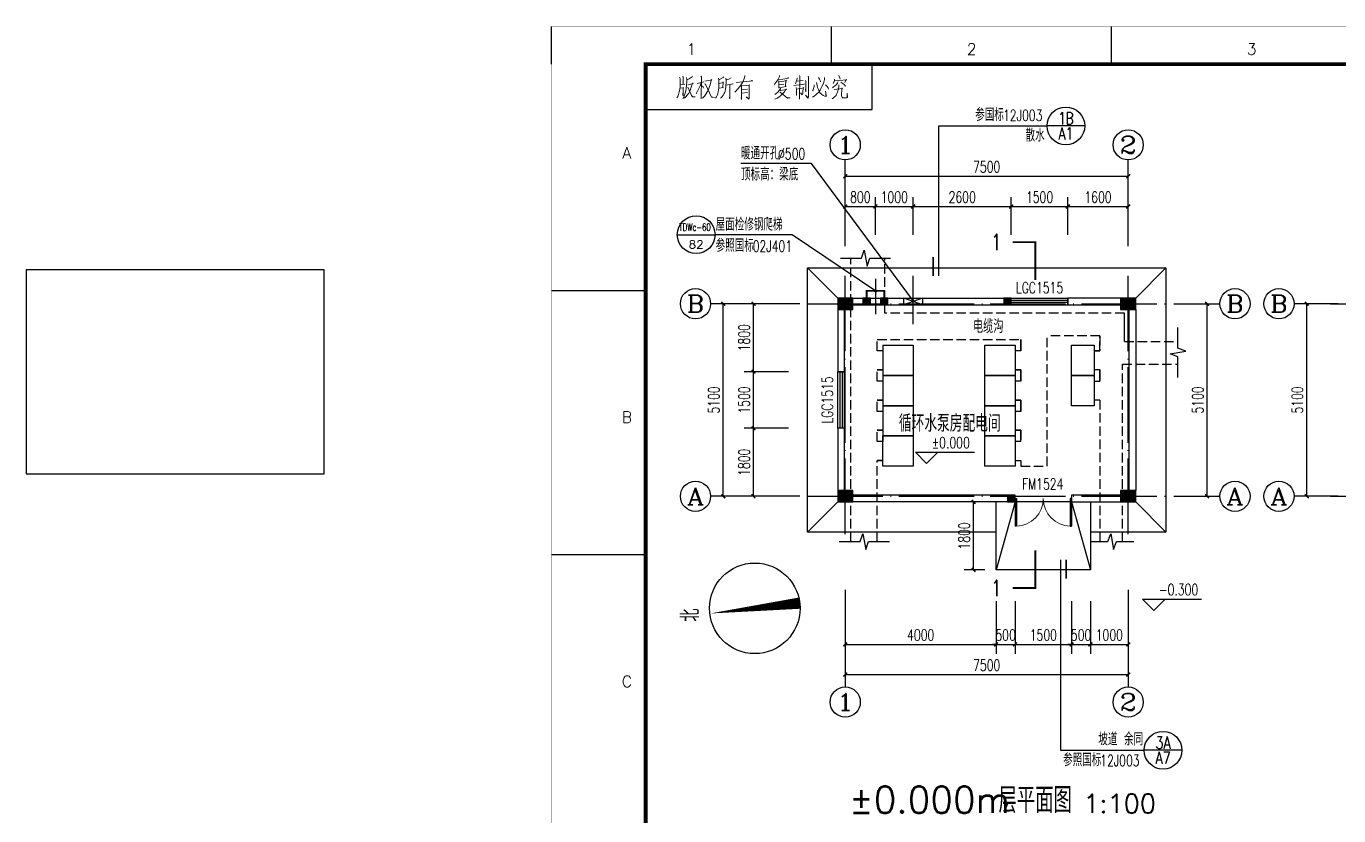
# Model space of a CAD drawing. Header units: millimetres. Extents: x 272502 to 382320, y 153465 to 264763.
# Drawn here: x 272502 to 307291, y 174582 to 195495 of the extents above; entities that cross this region are included whole.
import ezdxf
from ezdxf.enums import TextEntityAlignment as Align

# ---------------------------------------------------------------- set-up
doc = ezdxf.new("R2010")
doc.units = ezdxf.units.MM
doc.header["$LTSCALE"] = 1000
for name, pattern in [('CENTER', [2, 1.25, -0.25, 0.25, -0.25]), ('DASH', [0.35, 0.25, -0.1]), ('DOTE', [2.42, 2, -0.2, 0.02, -0.2])]:
    doc.linetypes.add(name, pattern=pattern)
for name, color, linetype in [('ACS_PFG_FL', 2, 'Continuous'), ('AXIS', 3, 'Continuous'), ('AXIS_TEXT', 7, 'Continuous'), ('COLUMN', 255, 'Continuous'), ('DIM_ELEV', 3, 'Continuous'), ('DIM_IDEN', 3, 'Continuous'), ('DIM_LEAD', 3, 'Continuous'), ('DIM_SYMB', 3, 'Continuous'), ('DOTE', 1, 'CENTER'), ('PUB_DIM', 3, 'Continuous'), ('PUB_HATCH', 8, 'Continuous'), ('PUB_TEXT', 7, 'Continuous'), ('WALL', 141, 'Continuous'), ('WINDOW', 2, 'Continuous'), ('WINDOW_TEXT', 7, 'Continuous'), ('电气-电缆沟', 6, 'Continuous')]:
    doc.layers.add(name, color=color, linetype=linetype)
doc.styles.add('_TCH_AXIS', font='COMPLEX', dxfattribs={"bigfont": 'GBCBIG'})
doc.styles.add('_TCH_DIM', font='SIMPLEX', dxfattribs={"bigfont": 'GBCBIG'})
doc.styles.add('_TCH_DIM_T3', font='SIMPLEX', dxfattribs={"width": 0.705882, "bigfont": 'GBCBIG'})
doc.styles.add('_TCH_LABEL', font='COMPLEX', dxfattribs={"bigfont": 'GBCBIG'})
doc.styles.add('_TCH_WINDOW', font='SIMPLEX', dxfattribs={"height": 3.5, "bigfont": 'GBCBIG'})
doc.styles.add('DXT', font='geditxt.shx', dxfattribs={"width": 0.7, "bigfont": 'dxt.shx'})
doc.styles.add('HZ', font='geditxt.shx', dxfattribs={"width": 0.75, "bigfont": 'hzfs_1.shx'})
doc.styles.get("Standard").update_dxf_attribs({"font": 'txt', "bigfont": 'gbcbig.shx'})
doc.dimstyles.new('_TCH_ARCH&&100', dxfattribs={"dimtxt": 297.5, "dimasz": 100, "dimexe": 250, "dimexo": 300, "dimgap": 100, "dimtad": 1, "dimdec": 0, "dimzin": 0, "dimdsep": 46, "dimtxsty": '_TCH_DIM_T3', "dimblk": 'ARCHTICK', "dimcen": 0.09, "dimclrt": 7, "dimazin": 2, "dimtfac": 1, "dimtdec": 0, "dimtix": 1, "dimtmove": 2, "dimatfit": 3, "dimfxl": 0, "dimtolj": 1, "dimtzin": 0, "dimarcsym": 0})

# ---------------------------------------------------------------- blocks, each defined once
blk = doc.blocks.new('GEDI_WK_A2')
at = {"color": 3}
for p, q in [((0, 410), (0, 420)), ((74.25, 410), (74.25, 420)), ((148.5, 410), (148.5, 420)), ((85, 398), (85, 410)), ((25, 398), (85, 398)), ((25, 350), (0, 350)), ((25, 280), (0, 280))]:
    blk.add_line(p, q, dxfattribs=at)
for points, const_width in [([(0, 0), (594, 0), (594, 420), (0, 420)], 0.1), ([(25, 10), (584, 10), (584, 410), (25, 410)], 1)]:
    blk.add_lwpolyline(points, close=True, dxfattribs=dict(at, const_width=const_width))
for s, p in [('1', (37.12, 414)), ('2', (111.38, 414)), ('3', (185.62, 414))]:
    blk.add_text(s, height=3, dxfattribs=at).set_placement(p, align=Align.MIDDLE)
for s, p in [('A', (20, 385)), ('B', (20, 315)), ('C', (20, 245))]:
    blk.add_text(s, height=3, dxfattribs=at).set_placement(p, align=Align.CENTER)
blk = doc.blocks.new('GEDI_Copyright_2012')
at = {"color": 7, "lineweight": 0}
for points in [[(8.99, -3.43), (9.11, -3.83), (9.11, -5.03), (9.11, -5.93), (9.03, -6.73), (8.9, -7.33), (8.73, -8.03), (8.48, -8.53), (8.22, -8.93)], [(9.88, -3.13), (9.96, -3.43), (9.96, -5.33)], [(12.43, -3.23), (12.34, -3.38), (11.53, -3.88), (10.98, -4.13)], [(14.64, -3.13), (14.81, -3.38), (14.76, -3.33), (14.72, -9.13), (14.68, -8.72), (14.72, -8.13)], [(20.67, -3.38), (20.5, -3.48), (19.35, -4.13), (19.27, -3.73), (19.4, -4.13), (19.4, -5.43), (19.35, -6.23), (19.31, -6.78), (19.22, -7.33), (19.1, -7.83), (18.93, -8.33), (18.72, -8.68), (18.54, -8.98)], [(26.28, -2.98), (26.28, -3.23), (26.02, -4.08), (25.76, -4.68), (25.51, -5.08), (25.04, -5.83), (24.36, -6.63), (23.9, -7.13), (23.6, -7.38)], [(35.45, -3.03), (35.49, -3.23), (34.98, -4.18), (34.52, -4.83), (34.26, -5.23), (34.05, -5.53)], [(40.8, -3.03), (40.84, -3.28), (40.8, -9.23), (40.72, -8.88), (40.8, -8.53)], [(43.1, -3.13), (43.18, -3.43), (43.14, -8.23), (43.14, -8.53), (43.1, -8.78), (43.05, -8.88), (42.97, -8.98), (42.37, -8.23), (43.05, -8.88)], [(47.43, -3.48), (47.39, -4.03), (47.17, -4.73), (47, -5.28), (46.71, -5.88), (46.45, -6.48), (46.2, -6.88), (45.86, -7.38), (45.47, -7.78), (45.09, -8.13), (44.67, -8.48), (44.24, -8.72)], [(51.21, -3.03), (51.47, -3.58), (51.55, -3.93)], [(9.11, -6.38), (10.01, -6.28), (9.92, -6.13), (9.92, -8.38), (9.88, -8.08), (9.88, -7.68)], [(9.16, -5.48), (10.39, -5.28)], [(10.81, -3.53), (10.9, -4.03), (10.9, -4.68), (10.81, -5.53), (10.73, -6.33), (10.6, -7.03), (10.47, -7.68), (10.3, -8.23), (10.09, -8.72), (9.84, -9.08)], [(11.2, -5.43), (12.56, -5.08), (12.47, -4.93), (12.26, -5.58), (12, -6.38), (11.75, -6.98), (11.45, -7.63), (11.03, -8.23), (10.6, -8.68), (10.26, -9.03)], [(11.15, -6.08), (12.34, -8.63), (13.15, -8.68), (12.38, -8.58), (12.17, -8.28)], [(14.72, -4.88), (14.42, -5.73), (14.08, -6.43), (13.74, -7.13), (13.45, -7.63), (13.36, -7.78)], [(13.62, -5.08), (15.4, -4.68)], [(14.72, -5.63), (15.27, -6.03), (15.4, -6.33)], [(15.7, -4.48), (17.52, -4.18), (17.44, -4.03), (17.27, -4.68), (17.1, -5.43), (16.93, -5.93), (16.76, -6.43), (16.55, -6.93), (16.21, -7.48), (15.91, -7.98), (15.61, -8.43), (15.32, -8.72), (15.02, -8.98)], [(15.61, -5.23), (15.87, -5.28), (17.44, -8.72), (18.2, -8.83), (17.44, -8.63), (17.14, -8.08)], [(19.48, -6.38), (19.56, -6.33), (20.54, -6.18), (20.41, -6.23), (20.54, -4.68), (20.63, -4.88), (19.44, -5.13)], [(22.67, -3.58), (21.99, -3.98), (21.35, -4.13), (21.26, -3.73), (21.35, -4.33), (21.31, -4.93), (21.26, -5.58), (21.22, -6.13), (21.13, -6.63), (21.05, -7.18), (20.92, -7.58), (20.71, -7.88), (20.5, -8.23), (20.28, -8.53), (20.07, -8.78), (19.86, -8.98)], [(21.31, -5.53), (23.22, -5.23), (23.09, -5.18), (22.88, -5.28)], [(22.28, -5.43), (22.28, -9.13), (22.24, -8.88), (22.28, -8.48)], [(23.98, -4.83), (28.4, -4.43), (28.14, -4.33)], [(25.34, -5.53), (25.43, -5.73), (25.38, -9.03), (25.38, -9.33), (25.34, -9.03), (25.38, -8.68)], [(25.43, -5.73), (27.38, -5.53), (27.38, -5.43), (27.47, -5.53), (27.38, -5.58), (27.38, -9.08), (27.34, -9.28), (26.66, -8.63), (27.34, -9.18)], [(26.96, -6.58), (25.47, -6.73)], [(28.14, -4.33), (27.8, -4.48)], [(35.71, -6.38), (35.71, -6.53), (34.98, -7.43), (34.56, -7.78), (34.26, -8.03)], [(35.62, -6.88), (35.75, -6.98), (37.28, -6.68), (37.23, -6.53), (36.77, -7.33), (36.47, -7.68), (36.17, -7.98), (35.71, -8.38), (35.28, -8.72), (34.81, -8.98), (34.26, -9.23)], [(35.11, -4.08), (36.34, -3.93), (37.87, -3.68), (37.75, -3.63), (37.49, -3.73)], [(35.24, -4.43), (35.28, -4.73), (35.32, -5.58), (35.32, -6.38), (35.28, -6.23), (37.19, -5.93), (37.07, -5.93), (37.15, -4.23), (37.28, -4.38), (35.28, -4.68)], [(36.64, -5.28), (35.36, -5.48)], [(39.27, -5.63), (42.08, -5.33), (42.03, -5.33), (41.87, -5.28), (41.65, -5.38)], [(40.12, -3.58), (40.16, -3.88), (39.83, -4.93), (39.66, -5.23)], [(39.87, -6.13), (39.95, -6.68), (39.95, -6.78), (40, -8.28), (39.95, -7.98), (40, -7.73)], [(40, -6.58), (41.95, -6.28), (41.82, -6.13), (41.74, -6.53), (41.69, -7.18), (41.61, -7.63), (41.57, -7.93), (41.44, -8.08), (41.06, -7.58), (41.48, -8.03)], [(40.12, -4.48), (41.74, -4.33)], [(42.33, -4.33), (42.42, -4.58), (42.42, -7.33), (42.33, -6.83), (42.37, -6.53)], [(44.67, -5.43), (44.63, -5.93), (44.5, -6.48), (44.37, -6.83), (44.24, -7.03)], [(45.26, -4.88), (45.43, -5.63), (45.56, -6.18), (45.77, -6.68), (45.99, -7.23), (46.24, -7.63), (46.58, -7.93), (47.05, -8.28), (47.51, -8.43), (47.81, -8.48), (47.94, -8.48), (47.73, -7.78), (47.64, -7.13), (47.81, -8.48)], [(45.82, -3.53), (46.07, -3.93), (46.24, -4.28), (46.32, -4.48), (46.32, -4.63)], [(47.64, -5.43), (48.07, -5.93), (48.36, -6.28), (48.49, -6.58)], [(51.21, -5.48), (51.21, -5.83), (51.08, -6.58), (50.95, -7.03), (50.83, -7.43), (50.7, -7.78), (50.53, -8.13), (50.32, -8.43), (50.06, -8.68), (49.77, -8.93), (49.43, -9.18)], [(50.91, -4.68), (50.83, -4.98), (50.44, -5.43), (50.06, -5.83), (49.81, -6.03), (49.55, -6.23)], [(50.06, -3.98), (50.02, -4.33), (49.94, -4.58), (49.85, -4.83), (49.77, -4.98), (49.68, -5.03), (50.02, -4.43), (53.29, -4.13), (53.16, -4.03), (52.78, -4.83)], [(49.98, -6.68), (52.19, -6.43), (52.06, -6.28), (52.02, -6.58), (51.93, -8.18), (51.97, -8.63), (52.06, -8.78), (52.19, -8.88), (52.4, -8.88), (52.61, -8.88), (53.21, -8.88), (53.42, -8.78), (53.46, -8.72), (53.42, -7.68), (53.42, -8.78)], [(51.76, -4.78), (52.27, -5.13), (52.65, -5.43), (52.83, -5.68), (52.91, -5.88)], [(25.47, -7.68), (26.96, -7.53)], [(35.54, -7.38), (35.62, -7.43), (37.57, -8.98), (38.3, -8.93), (37.57, -8.93), (37.32, -8.78)]]:
    blk.add_lwpolyline(points, dxfattribs=at)
blk = doc.blocks.new('_ArchTick')
at = {"color": 0, "linetype": 'ByBlock', "const_width": 0.4}
blk.add_lwpolyline([(-0.5, -0.5), (0.5, 0.5)], dxfattribs=at)
blk = doc.blocks.new('*D63')
at = {"layer": 'AXIS', "color": 0, "lineweight": -2}
for p, q in [((306978, 188145), (306192, 188145)), ((306442, 183045), (306442, 188145)), ((306978, 183045), (306192, 183045))]:
    blk.add_line(p, q, dxfattribs=at)
at = {"layer": 'DEFPOINTS', "color": 0}
for p in [(306442, 188145), (307278, 188145), (307278, 183045)]:
    blk.add_point(p, dxfattribs=at)
at = {"layer": 'AXIS', "color": 0, "lineweight": -2, "xscale": 100, "yscale": 100, "zscale": 100}
for p, rotation in [((306442, 188145), 90), ((306442, 183045), 270)]:
    blk.add_blockref('_ArchTick', p, dxfattribs=dict(at, rotation=rotation))
at = {"layer": 'AXIS', "color": 7, "insert": (306194, 185595), "char_height": 297.5, "attachment_point": 5, "rotation": 90, "style": '_TCH_DIM_T3'}
blk.add_mtext('\\A1;5100', dxfattribs=at)
blk = doc.blocks.new('*D66')
at = {"layer": 'DEFPOINTS', "color": 0}
for p in [(297612, 182895), (298210, 182895), (298210, 181095)]:
    blk.add_point(p, dxfattribs=at)
at = {"layer": 'PUB_DIM', "color": 0, "lineweight": -2}
for p, q in [((297910, 182895), (297362, 182895)), ((297612, 181095), (297612, 182895)), ((297910, 181095), (297362, 181095))]:
    blk.add_line(p, q, dxfattribs=at)
at = {"layer": 'PUB_DIM', "color": 0, "lineweight": -2, "xscale": 100, "yscale": 100, "zscale": 100}
for p, rotation in [((297612, 182895), 90), ((297612, 181095), 270)]:
    blk.add_blockref('_ArchTick', p, dxfattribs=dict(at, rotation=rotation))
at = {"layer": 'PUB_DIM', "color": 7, "insert": (297363, 181995), "char_height": 297.5, "attachment_point": 5, "rotation": 90, "style": '_TCH_DIM_T3'}
blk.add_mtext('\\A1;1800', dxfattribs=at)
blk = doc.blocks.new('*D67')
at = {"layer": 'AXIS', "color": 0, "lineweight": -2}
for p, q in [((303215, 188145), (304052, 188145)), ((303802, 183045), (303802, 188145)), ((303215, 183045), (304052, 183045))]:
    blk.add_line(p, q, dxfattribs=at)
at = {"layer": 'DEFPOINTS', "color": 0}
for p in [(302915, 188145), (303802, 188145), (302915, 183045)]:
    blk.add_point(p, dxfattribs=at)
at = {"layer": 'AXIS', "color": 0, "lineweight": -2, "xscale": 100, "yscale": 100, "zscale": 100}
for p, rotation in [((303802, 188145), 90), ((303802, 183045), 270)]:
    blk.add_blockref('_ArchTick', p, dxfattribs=dict(at, rotation=rotation))
at = {"layer": 'AXIS', "color": 7, "insert": (303554, 185595), "char_height": 297.5, "attachment_point": 5, "rotation": 90, "style": '_TCH_DIM_T3'}
blk.add_mtext('\\A1;5100', dxfattribs=at)
blk = doc.blocks.new('*D68')
at = {"layer": 'AXIS', "color": 0, "lineweight": -2}
for p, q in [((292704, 184845), (291528, 184845)), ((291778, 183045), (291778, 184845)), ((292704, 183045), (291528, 183045))]:
    blk.add_line(p, q, dxfattribs=at)
at = {"layer": 'DEFPOINTS', "color": 0}
for p in [(291778, 184845), (293004, 184845), (293004, 183045)]:
    blk.add_point(p, dxfattribs=at)
at = {"layer": 'AXIS', "color": 0, "lineweight": -2, "xscale": 100, "yscale": 100, "zscale": 100}
for p, rotation in [((291778, 184845), 90), ((291778, 183045), 270)]:
    blk.add_blockref('_ArchTick', p, dxfattribs=dict(at, rotation=rotation))
at = {"layer": 'AXIS', "color": 7, "insert": (291529, 183945), "char_height": 297.5, "attachment_point": 5, "rotation": 90, "style": '_TCH_DIM_T3'}
blk.add_mtext('\\A1;1800', dxfattribs=at)
blk = doc.blocks.new('*D69')
at = {"layer": 'AXIS', "color": 0, "lineweight": -2}
for p, q in [((292704, 186345), (291528, 186345)), ((291778, 184845), (291778, 186345)), ((292704, 184845), (291528, 184845))]:
    blk.add_line(p, q, dxfattribs=at)
at = {"layer": 'DEFPOINTS', "color": 0}
for p in [(291778, 186345), (293004, 186345), (293004, 184845)]:
    blk.add_point(p, dxfattribs=at)
at = {"layer": 'AXIS', "color": 0, "lineweight": -2, "xscale": 100, "yscale": 100, "zscale": 100}
for p, rotation in [((291778, 186345), 90), ((291778, 184845), 270)]:
    blk.add_blockref('_ArchTick', p, dxfattribs=dict(at, rotation=rotation))
at = {"layer": 'AXIS', "color": 7, "insert": (291529, 185595), "char_height": 297.5, "attachment_point": 5, "rotation": 90, "style": '_TCH_DIM_T3'}
blk.add_mtext('\\A1;1500', dxfattribs=at)
blk = doc.blocks.new('*D70')
at = {"layer": 'AXIS', "color": 0, "lineweight": -2}
for p, q in [((292704, 188145), (291528, 188145)), ((291778, 186345), (291778, 188145)), ((292704, 186345), (291528, 186345))]:
    blk.add_line(p, q, dxfattribs=at)
at = {"layer": 'DEFPOINTS', "color": 0}
for p in [(291778, 188145), (293004, 188145), (293004, 186345)]:
    blk.add_point(p, dxfattribs=at)
at = {"layer": 'AXIS', "color": 0, "lineweight": -2, "xscale": 100, "yscale": 100, "zscale": 100}
for p, rotation in [((291778, 188145), 90), ((291778, 186345), 270)]:
    blk.add_blockref('_ArchTick', p, dxfattribs=dict(at, rotation=rotation))
at = {"layer": 'AXIS', "color": 7, "insert": (291529, 187245), "char_height": 297.5, "attachment_point": 5, "rotation": 90, "style": '_TCH_DIM_T3'}
blk.add_mtext('\\A1;1800', dxfattribs=at)
blk = doc.blocks.new('*D71')
at = {"layer": 'AXIS', "color": 0, "lineweight": -2}
for p, q in [((292704, 188145), (290728, 188145)), ((290978, 183045), (290978, 188145)), ((292704, 183045), (290728, 183045))]:
    blk.add_line(p, q, dxfattribs=at)
at = {"layer": 'DEFPOINTS', "color": 0}
for p in [(290978, 188145), (293004, 188145), (293004, 183045)]:
    blk.add_point(p, dxfattribs=at)
at = {"layer": 'AXIS', "color": 0, "lineweight": -2, "xscale": 100, "yscale": 100, "zscale": 100}
for p, rotation in [((290978, 188145), 90), ((290978, 183045), 270)]:
    blk.add_blockref('_ArchTick', p, dxfattribs=dict(at, rotation=rotation))
at = {"layer": 'AXIS', "color": 7, "insert": (290729, 185595), "char_height": 297.5, "attachment_point": 5, "rotation": 90, "style": '_TCH_DIM_T3'}
blk.add_mtext('\\A1;5100', dxfattribs=at)
blk = doc.blocks.new('*D72')
at = {"layer": 'AXIS', "color": 0, "lineweight": -2}
for p, q in [((294210, 189973), (294210, 190971)), ((294210, 190721), (295010, 190721)), ((295010, 189973), (295010, 190971))]:
    blk.add_line(p, q, dxfattribs=at)
at = {"layer": 'DEFPOINTS', "color": 0}
for p in [(295010, 190721), (294210, 189673), (295010, 189673)]:
    blk.add_point(p, dxfattribs=at)
at = {"layer": 'AXIS', "color": 0, "lineweight": -2, "xscale": 100, "yscale": 100, "zscale": 100, "rotation": 180}
blk.add_blockref('_ArchTick', (294210, 190721), dxfattribs=at)
at = {"layer": 'AXIS', "color": 0, "lineweight": -2, "xscale": 100, "yscale": 100, "zscale": 100}
blk.add_blockref('_ArchTick', (295010, 190721), dxfattribs=at)
at = {"layer": 'AXIS', "color": 7, "insert": (294610, 190970), "char_height": 297.5, "attachment_point": 5, "style": '_TCH_DIM_T3'}
blk.add_mtext('\\A1;800', dxfattribs=at)
blk = doc.blocks.new('*D73')
at = {"layer": 'AXIS', "color": 0, "lineweight": -2}
for p, q in [((295010, 189973), (295010, 190971)), ((295010, 190721), (296010, 190721)), ((296010, 189973), (296010, 190971))]:
    blk.add_line(p, q, dxfattribs=at)
at = {"layer": 'DEFPOINTS', "color": 0}
for p in [(296010, 190721), (295010, 189673), (296010, 189673)]:
    blk.add_point(p, dxfattribs=at)
at = {"layer": 'AXIS', "color": 0, "lineweight": -2, "xscale": 100, "yscale": 100, "zscale": 100, "rotation": 180}
blk.add_blockref('_ArchTick', (295010, 190721), dxfattribs=at)
at = {"layer": 'AXIS', "color": 0, "lineweight": -2, "xscale": 100, "yscale": 100, "zscale": 100}
blk.add_blockref('_ArchTick', (296010, 190721), dxfattribs=at)
at = {"layer": 'AXIS', "color": 7, "insert": (295510, 190970), "char_height": 297.5, "attachment_point": 5, "style": '_TCH_DIM_T3'}
blk.add_mtext('\\A1;1000', dxfattribs=at)
blk = doc.blocks.new('*D74')
at = {"layer": 'AXIS', "color": 0, "lineweight": -2}
for p, q in [((296010, 189973), (296010, 190971)), ((296010, 190721), (298610, 190721)), ((298610, 189973), (298610, 190971))]:
    blk.add_line(p, q, dxfattribs=at)
at = {"layer": 'DEFPOINTS', "color": 0}
for p in [(298610, 190721), (296010, 189673), (298610, 189673)]:
    blk.add_point(p, dxfattribs=at)
at = {"layer": 'AXIS', "color": 0, "lineweight": -2, "xscale": 100, "yscale": 100, "zscale": 100, "rotation": 180}
blk.add_blockref('_ArchTick', (296010, 190721), dxfattribs=at)
at = {"layer": 'AXIS', "color": 0, "lineweight": -2, "xscale": 100, "yscale": 100, "zscale": 100}
blk.add_blockref('_ArchTick', (298610, 190721), dxfattribs=at)
at = {"layer": 'AXIS', "color": 7, "insert": (297310, 190970), "char_height": 297.5, "attachment_point": 5, "style": '_TCH_DIM_T3'}
blk.add_mtext('\\A1;2600', dxfattribs=at)
blk = doc.blocks.new('*D75')
at = {"layer": 'AXIS', "color": 0, "lineweight": -2}
for p, q in [((298610, 189973), (298610, 190971)), ((298610, 190721), (300110, 190721)), ((300110, 189973), (300110, 190971))]:
    blk.add_line(p, q, dxfattribs=at)
at = {"layer": 'DEFPOINTS', "color": 0}
for p in [(300110, 190721), (298610, 189673), (300110, 189673)]:
    blk.add_point(p, dxfattribs=at)
at = {"layer": 'AXIS', "color": 0, "lineweight": -2, "xscale": 100, "yscale": 100, "zscale": 100, "rotation": 180}
blk.add_blockref('_ArchTick', (298610, 190721), dxfattribs=at)
at = {"layer": 'AXIS', "color": 0, "lineweight": -2, "xscale": 100, "yscale": 100, "zscale": 100}
blk.add_blockref('_ArchTick', (300110, 190721), dxfattribs=at)
at = {"layer": 'AXIS', "color": 7, "insert": (299360, 190970), "char_height": 297.5, "attachment_point": 5, "style": '_TCH_DIM_T3'}
blk.add_mtext('\\A1;1500', dxfattribs=at)
blk = doc.blocks.new('*D76')
at = {"layer": 'AXIS', "color": 0, "lineweight": -2}
for p, q in [((300110, 189973), (300110, 190971)), ((300110, 190721), (301710, 190721)), ((301710, 189973), (301710, 190971))]:
    blk.add_line(p, q, dxfattribs=at)
at = {"layer": 'DEFPOINTS', "color": 0}
for p in [(301710, 190721), (300110, 189673), (301710, 189673)]:
    blk.add_point(p, dxfattribs=at)
at = {"layer": 'AXIS', "color": 0, "lineweight": -2, "xscale": 100, "yscale": 100, "zscale": 100, "rotation": 180}
blk.add_blockref('_ArchTick', (300110, 190721), dxfattribs=at)
at = {"layer": 'AXIS', "color": 0, "lineweight": -2, "xscale": 100, "yscale": 100, "zscale": 100}
blk.add_blockref('_ArchTick', (301710, 190721), dxfattribs=at)
at = {"layer": 'AXIS', "color": 7, "insert": (300910, 190970), "char_height": 297.5, "attachment_point": 5, "style": '_TCH_DIM_T3'}
blk.add_mtext('\\A1;1600', dxfattribs=at)
blk = doc.blocks.new('*D77')
at = {"layer": 'AXIS', "color": 0, "lineweight": -2}
for p, q in [((294210, 189973), (294210, 191771)), ((301710, 189973), (301710, 191771)), ((294210, 191521), (301710, 191521))]:
    blk.add_line(p, q, dxfattribs=at)
at = {"layer": 'DEFPOINTS', "color": 0}
for p in [(301710, 191521), (294210, 189673), (301710, 189673)]:
    blk.add_point(p, dxfattribs=at)
at = {"layer": 'AXIS', "color": 0, "lineweight": -2, "xscale": 100, "yscale": 100, "zscale": 100, "rotation": 180}
blk.add_blockref('_ArchTick', (294210, 191521), dxfattribs=at)
at = {"layer": 'AXIS', "color": 0, "lineweight": -2, "xscale": 100, "yscale": 100, "zscale": 100}
blk.add_blockref('_ArchTick', (301710, 191521), dxfattribs=at)
at = {"layer": 'AXIS', "color": 7, "insert": (297960, 191770), "char_height": 297.5, "attachment_point": 5, "style": '_TCH_DIM_T3'}
blk.add_mtext('\\A1;7500', dxfattribs=at)
blk = doc.blocks.new('*D78')
at = {"layer": 'AXIS', "color": 0, "lineweight": -2}
for p, q in [((294210, 180267), (294210, 178870)), ((298210, 180267), (298210, 178870)), ((294210, 179120), (298210, 179120))]:
    blk.add_line(p, q, dxfattribs=at)
at = {"layer": 'DEFPOINTS', "color": 0}
for p in [(294210, 180567), (298210, 180567), (298210, 179120)]:
    blk.add_point(p, dxfattribs=at)
at = {"layer": 'AXIS', "color": 0, "lineweight": -2, "xscale": 100, "yscale": 100, "zscale": 100, "rotation": 180}
blk.add_blockref('_ArchTick', (294210, 179120), dxfattribs=at)
at = {"layer": 'AXIS', "color": 0, "lineweight": -2, "xscale": 100, "yscale": 100, "zscale": 100}
blk.add_blockref('_ArchTick', (298210, 179120), dxfattribs=at)
at = {"layer": 'AXIS', "color": 7, "insert": (296210, 179369), "char_height": 297.5, "attachment_point": 5, "style": '_TCH_DIM_T3'}
blk.add_mtext('\\A1;4000', dxfattribs=at)
blk = doc.blocks.new('*D79')
at = {"layer": 'AXIS', "color": 0, "lineweight": -2}
for p, q in [((298210, 180267), (298210, 178870)), ((298710, 180267), (298710, 178870)), ((298210, 179120), (298110, 179120)), ((298210, 179120), (298710, 179120)), ((298710, 179120), (298810, 179120))]:
    blk.add_line(p, q, dxfattribs=at)
at = {"layer": 'DEFPOINTS', "color": 0}
for p in [(298210, 180567), (298710, 180567), (298710, 179120)]:
    blk.add_point(p, dxfattribs=at)
at = {"layer": 'AXIS', "color": 0, "lineweight": -2, "xscale": 100, "yscale": 100, "zscale": 100}
blk.add_blockref('_ArchTick', (298210, 179120), dxfattribs=at)
at = {"layer": 'AXIS', "color": 0, "lineweight": -2, "xscale": 100, "yscale": 100, "zscale": 100, "rotation": 180}
blk.add_blockref('_ArchTick', (298710, 179120), dxfattribs=at)
at = {"layer": 'AXIS', "color": 7, "insert": (298460, 179369), "char_height": 297.5, "attachment_point": 5, "style": '_TCH_DIM_T3'}
blk.add_mtext('\\A1;500', dxfattribs=at)
blk = doc.blocks.new('*D80')
at = {"layer": 'AXIS', "color": 0, "lineweight": -2}
for p, q in [((298710, 180267), (298710, 178870)), ((300210, 180267), (300210, 178870)), ((298710, 179120), (300210, 179120))]:
    blk.add_line(p, q, dxfattribs=at)
at = {"layer": 'DEFPOINTS', "color": 0}
for p in [(298710, 180567), (300210, 180567), (300210, 179120)]:
    blk.add_point(p, dxfattribs=at)
at = {"layer": 'AXIS', "color": 0, "lineweight": -2, "xscale": 100, "yscale": 100, "zscale": 100, "rotation": 180}
blk.add_blockref('_ArchTick', (298710, 179120), dxfattribs=at)
at = {"layer": 'AXIS', "color": 0, "lineweight": -2, "xscale": 100, "yscale": 100, "zscale": 100}
blk.add_blockref('_ArchTick', (300210, 179120), dxfattribs=at)
at = {"layer": 'AXIS', "color": 7, "insert": (299460, 179369), "char_height": 297.5, "attachment_point": 5, "style": '_TCH_DIM_T3'}
blk.add_mtext('\\A1;1500', dxfattribs=at)
blk = doc.blocks.new('*D81')
at = {"layer": 'AXIS', "color": 0, "lineweight": -2}
for p, q in [((300210, 180267), (300210, 178870)), ((300710, 180267), (300710, 178870)), ((300210, 179120), (300110, 179120)), ((300210, 179120), (300710, 179120)), ((300710, 179120), (300810, 179120))]:
    blk.add_line(p, q, dxfattribs=at)
at = {"layer": 'DEFPOINTS', "color": 0}
for p in [(300210, 180567), (300710, 180567), (300710, 179120)]:
    blk.add_point(p, dxfattribs=at)
at = {"layer": 'AXIS', "color": 0, "lineweight": -2, "xscale": 100, "yscale": 100, "zscale": 100}
blk.add_blockref('_ArchTick', (300210, 179120), dxfattribs=at)
at = {"layer": 'AXIS', "color": 0, "lineweight": -2, "xscale": 100, "yscale": 100, "zscale": 100, "rotation": 180}
blk.add_blockref('_ArchTick', (300710, 179120), dxfattribs=at)
at = {"layer": 'AXIS', "color": 7, "insert": (300460, 179369), "char_height": 297.5, "attachment_point": 5, "style": '_TCH_DIM_T3'}
blk.add_mtext('\\A1;500', dxfattribs=at)
blk = doc.blocks.new('*D82')
at = {"layer": 'AXIS', "color": 0, "lineweight": -2}
for p, q in [((300710, 180267), (300710, 178870)), ((301710, 180267), (301710, 178870)), ((300710, 179120), (301710, 179120))]:
    blk.add_line(p, q, dxfattribs=at)
at = {"layer": 'DEFPOINTS', "color": 0}
for p in [(300710, 180567), (301710, 180567), (301710, 179120)]:
    blk.add_point(p, dxfattribs=at)
at = {"layer": 'AXIS', "color": 0, "lineweight": -2, "xscale": 100, "yscale": 100, "zscale": 100, "rotation": 180}
blk.add_blockref('_ArchTick', (300710, 179120), dxfattribs=at)
at = {"layer": 'AXIS', "color": 0, "lineweight": -2, "xscale": 100, "yscale": 100, "zscale": 100}
blk.add_blockref('_ArchTick', (301710, 179120), dxfattribs=at)
at = {"layer": 'AXIS', "color": 7, "insert": (301210, 179369), "char_height": 297.5, "attachment_point": 5, "style": '_TCH_DIM_T3'}
blk.add_mtext('\\A1;1000', dxfattribs=at)
blk = doc.blocks.new('*D83')
at = {"layer": 'AXIS', "color": 0, "lineweight": -2}
for p, q in [((294210, 180267), (294210, 178070)), ((301710, 180267), (301710, 178070)), ((294210, 178320), (301710, 178320))]:
    blk.add_line(p, q, dxfattribs=at)
at = {"layer": 'DEFPOINTS', "color": 0}
for p in [(294210, 180567), (301710, 180567), (301710, 178320)]:
    blk.add_point(p, dxfattribs=at)
at = {"layer": 'AXIS', "color": 0, "lineweight": -2, "xscale": 100, "yscale": 100, "zscale": 100, "rotation": 180}
blk.add_blockref('_ArchTick', (294210, 178320), dxfattribs=at)
at = {"layer": 'AXIS', "color": 0, "lineweight": -2, "xscale": 100, "yscale": 100, "zscale": 100}
blk.add_blockref('_ArchTick', (301710, 178320), dxfattribs=at)
at = {"layer": 'AXIS', "color": 7, "insert": (297960, 178569), "char_height": 297.5, "attachment_point": 5, "style": '_TCH_DIM_T3'}
blk.add_mtext('\\A1;7500', dxfattribs=at)
blk = doc.blocks.new('_FZH')
blk.add_lwpolyline([(-0.5, -0.5), (0.5, -0.5), (0.5, 0.5), (-0.5, 0.5)], close=True)
at = {"layer": 'PUB_HATCH'}
blk.add_solid([(-0.5, -0.5), (0.5, -0.5), (-0.5, 0.5), (0.5, 0.5)], dxfattribs=at)
blk = doc.blocks.new('$DorLib2D$00000002')
for p, q in [((-0.5, 0), (-0.5, 0.4875)), ((-0.475, 0.4875), (-0.5, 0.4875)), ((-0.475, 0), (-0.475, 0.4875)), ((0.475, 0), (0.475, 0.4875)), ((0.475, 0.4875), (0.5, 0.4875)), ((0.5, 0), (0.5, 0.4875)), ((-0.5, 0), (-0.475, 0)), ((0.5, 0), (0.475, 0))]:
    blk.add_line(p, q)
at = {"lineweight": 13}
for centre, start, end in [((-0.4875, 0), 0, 88.53072), ((0.4875, 0), 91.46928, 180)]:
    blk.add_arc(centre, 0.4875, start, end, dxfattribs=at)
blk = doc.blocks.new('$TCHSYS$WIN2D')
for p, q in [((-0.5, 0.5), (0.5, 0.5)), ((-0.5, 0.5), (-0.5, -0.5)), ((0.5, 0.5), (0.5, -0.5)), ((0.5, 0.167), (-0.5, 0.167)), ((0.5, -0.167), (-0.5, -0.167)), ((-0.5, -0.5), (0.5, -0.5))]:
    blk.add_line(p, q)

msp = doc.modelspace()

# ---------------------------------------------------------------- linework, layer by layer
at = {"color": 3}
for p, q in [((295209.6, 187044.6), (296009.6, 187044.6)), ((296009.6, 187044.6), (296009.6, 186244.6)), ((297909.6, 186244.6), (297909.6, 187044.6)), ((297909.6, 187044.6), (298709.6, 187044.6)), ((298709.6, 187044.6), (298709.6, 186244.6)), ((300209.6, 186244.6), (300209.6, 187044.6)), ((300209.6, 187044.6), (300809.6, 187044.6)), ((300809.6, 187044.6), (300809.6, 186244.6)), ((295209.6, 186244.6), (296009.6, 186244.6)), ((296009.6, 186244.6), (295209.6, 186244.6)), ((296009.6, 186244.6), (296009.6, 185444.6)), ((297909.6, 185444.6), (297909.6, 186244.6)), ((297909.6, 186244.6), (298709.6, 186244.6)), ((298709.6, 186244.6), (297909.6, 186244.6)), ((298709.6, 186244.6), (298709.6, 185444.6)), ((300209.6, 185444.6), (300209.6, 186244.6)), ((300209.6, 186244.6), (300809.6, 186244.6)), ((300809.6, 186244.6), (300209.6, 186244.6)), ((300809.6, 186244.6), (300809.6, 185444.6)), ((295209.6, 185444.6), (296009.6, 185444.6)), ((296009.6, 185444.6), (295209.6, 185444.6)), ((296009.6, 185444.6), (296009.6, 184644.6)), ((297909.6, 184644.6), (297909.6, 185444.6)), ((297909.6, 185444.6), (298709.6, 185444.6)), ((298709.6, 185444.6), (297909.6, 185444.6)), ((298709.6, 185444.6), (298709.6, 184644.6)), ((300809.6, 185444.6), (300209.6, 185444.6)), ((295209.6, 183844.6), (295209.6, 184644.6)), ((295209.6, 184644.6), (296009.6, 184644.6)), ((296009.6, 184644.6), (295209.6, 184644.6)), ((296009.6, 184644.6), (296009.6, 183844.6)), ((297909.6, 183844.6), (297909.6, 184644.6)), ((297909.6, 184644.6), (298709.6, 184644.6)), ((298709.6, 184644.6), (297909.6, 184644.6)), ((298709.6, 184644.6), (298709.6, 183844.6)), ((296009.6, 183844.6), (295209.6, 183844.6)), ((298709.6, 183844.6), (297909.6, 183844.6))]:
    msp.add_line(p, q, dxfattribs=at)
at = {"const_width": 50}
msp.add_lwpolyline([(294778.9, 188277.9), (294778.9, 188486.2), (295240.2, 188486.2), (295240.2, 188277.9)], dxfattribs=at)
at = {"layer": 'ACS_PFG_FL'}
for p, q in [((294009.6, 188294.6), (293209.6, 189094.6)), ((301909.6, 188294.6), (302709.6, 189094.6)), ((295759.6, 188114.6), (295759.6, 188294.6)), ((295759.6, 188294.6), (296259.6, 188294.6)), ((296259.6, 188114.6), (295759.6, 188294.6)), ((296259.6, 188294.6), (295759.6, 188114.6)), ((296259.6, 188294.6), (296259.6, 188114.6)), ((296259.6, 188114.6), (295759.6, 188114.6)), ((294009.6, 182894.6), (293209.6, 182094.6)), ((298209.6, 181094.6), (298209.6, 182894.6)), ((298709.6, 182894.6), (298209.6, 181094.6)), ((300209.6, 182894.6, 100), (298709.6, 182894.6, 100)), ((300209.6, 182894.6), (300709.6, 181094.6)), ((300709.6, 182894.6), (300709.6, 181094.6)), ((301909.6, 182894.6), (302709.6, 182094.6)), ((300709.6, 181094.6), (298209.6, 181094.6))]:
    msp.add_line(p, q, dxfattribs=at)
msp.add_lwpolyline([(298209.6, 182094.6), (293209.6, 182094.6), (293209.6, 189094.6), (302709.6, 189094.6), (302709.6, 182094.6), (300709.6, 182094.6)], dxfattribs=at)
at = {"layer": 'AXIS'}
for p, q in [((294209.6, 189673.1), (294209.6, 191953.5)), ((301709.6, 189673.1), (301709.6, 191953.5)), ((293003.8, 188144.6), (290640.5, 188144.6)), ((302915.3, 188144.6), (304140, 188144.6)), ((307278.4, 188144.6), (306104.8, 188144.6)), ((293003.8, 183044.6), (290640.5, 183044.6)), ((302915.3, 183044.6), (304140, 183044.6)), ((307278.4, 183044.6), (306104.8, 183044.6)), ((294209.6, 180566.7), (294209.6, 177993.6)), ((301709.6, 180566.7), (301709.6, 177993.6))]:
    msp.add_line(p, q, dxfattribs=at)
for centre in [(294209.6, 192353.5), (301709.6, 192353.5), (290240.5, 188144.6), (304540, 188144.6), (305704.8, 188144.6), (290240.5, 183044.6), (304540, 183044.6), (305704.8, 183044.6), (294209.6, 177593.6), (301709.6, 177593.6)]:
    msp.add_circle(centre, 400, dxfattribs=at)
at = {"layer": 'AXIS_TEXT'}
msp.add_lwpolyline([(272501.6, 183639.7), (280401.6, 183639.7), (280401.6, 189039.7), (272501.6, 189039.7)], close=True, dxfattribs=at)
at = {"layer": 'DIM_ELEV'}
for p, q in [((296367.7, 183912.1), (296067.7, 184212.1)), ((296067.7, 184212.1), (297632.7, 184212.1)), ((296367.7, 183912.1), (296667.7, 184212.1)), ((302386.1, 180018.8), (302086.1, 180318.8)), ((302086.1, 180318.8), (303651.1, 180318.8)), ((302386.1, 180018.8), (302686.1, 180318.8))]:
    msp.add_line(p, q, dxfattribs=at)
at = {"layer": 'DIM_IDEN'}
for p, q in [((296690.7, 192854.9), (299557.6, 192854.9)), ((296690.7, 188883.2), (296690.7, 192854.9)), ((300557.6, 192854.9), (299557.6, 192854.9)), ((289758.5, 189974.5), (290758.5, 189974.5)), ((299914.3, 181364.3), (299914.3, 176315.8)), ((299914.3, 176315.8), (302132.5, 176315.8)), ((303132.5, 176315.8), (302132.5, 176315.8))]:
    msp.add_line(p, q, dxfattribs=at)
at = {"layer": 'DIM_IDEN', "const_width": 50}
for points in [[(296540.7, 188883.2), (296540.7, 189383.2)], [(300064.3, 181364.3), (300064.3, 180864.3)]]:
    msp.add_lwpolyline(points, dxfattribs=at)
at = {"layer": 'DIM_IDEN'}
for centre in [(300057.6, 192854.9), (290258.5, 189974.5), (302632.5, 176315.8)]:
    msp.add_circle(centre, 500, dxfattribs=at)
at = {"layer": 'DIM_LEAD'}
for p, q in [((293312, 191862), (291446.6, 191862)), ((296015.3, 188211.5), (293312, 191862)), ((296015.3, 188211.5), (293312, 191862)), ((292804.2, 189974.5), (290773.9, 189974.5)), ((295019.2, 188480.3), (292804.2, 189974.5)), ((295019.2, 188480.3), (292804.2, 189974.5))]:
    msp.add_line(p, q, dxfattribs=at)
at = {"layer": 'DIM_LEAD', "const_width": 40}
for points in [[(295035.8, 188469.2, 1), (295002.6, 188491.5, 1)], [(295035.8, 188469.2, 1), (295002.6, 188491.5, 1)], [(296027.2, 188195.5, 1), (296003.4, 188227.6, 1)], [(296027.2, 188195.5, 1), (296003.4, 188227.6, 1)]]:
    msp.add_lwpolyline(points, format="xyb", close=True, dxfattribs=at)
at = {"layer": 'DIM_SYMB', "const_width": 50}
for points in [[(299247.7, 188776), (299247.7, 189776), (298647.7, 189776)], [(298647.7, 180612.6), (299247.7, 180612.6), (299247.7, 181612.6)]]:
    msp.add_lwpolyline(points, dxfattribs=at)
at = {"layer": 'DIM_SYMB'}
for points in [[(294085.5, 189350.2), (294636.9, 189350.2), (294713.3, 189560.2), (294787.4, 189140.2), (294861.9, 189350.2), (295413.2, 189350.2)], [(303029.1, 186188), (303029.1, 186739.4), (302819.1, 186815.8), (303239.1, 186889.9), (303029.1, 186964.4), (303029.1, 187515.8)], [(294048.5, 181843.7), (294602.3, 181843.7), (294678.7, 182053.7), (294752.8, 181633.7), (294827.3, 181843.7), (295381.1, 181843.7)], [(300709.6, 181843.7), (301171.4, 181843.7), (301247.9, 182053.7), (301321.9, 181633.7), (301396.4, 181843.7), (301858.3, 181843.7)]]:
    msp.add_lwpolyline(points, dxfattribs=at)
msp.add_lwpolyline([(293004.4, 180214.1, 300, 0, 0), (290620.2, 179939.3, 0, 0, 0)], format="xyseb", dxfattribs=at)
msp.add_circle((291812.3, 180076.7), 1200, dxfattribs=at)
at = {"layer": 'DOTE', "linetype": 'DOTE'}
for p, q in [((294209.6, 182044.6), (294209.6, 189144.6)), ((301709.6, 182044.6), (301709.6, 189144.6)), ((295009.6, 188808.4), (295009.6, 187866.6)), ((296009.6, 187608.2), (296009.6, 188886.8)), ((293209.6, 188144.6), (302709.6, 188144.6)), ((307074, 188144.6), (316574, 188144.6)), ((293209.6, 183044.6), (302709.6, 183044.6)), ((307074, 183044.6), (316574, 183044.6))]:
    msp.add_line(p, q, dxfattribs=at)
at = {"layer": 'WALL'}
for p, q in [((294409.6, 188294.6), (294678.9, 188294.6)), ((294878.9, 188294.6), (295140.2, 188294.6)), ((295340.2, 188294.6), (298409.7, 188294.6)), ((301509.6, 188294.6), (300109.7, 188294.6)), ((300109.7, 188294.6), (300109.7, 188114.6)), ((294009.6, 187994.6), (294009.6, 186344.6)), ((294189.6, 186344.6), (294189.6, 187994.6)), ((294409.6, 188114.6), (294678.9, 188114.6)), ((294878.9, 188114.6), (295140.2, 188114.6)), ((295340.2, 188114.6), (298409.7, 188114.6)), ((300109.7, 188114.6), (301509.6, 188114.6)), ((301729.6, 187994.6), (301729.6, 183194.6)), ((301909.6, 187994.6), (301909.6, 183194.6)), ((294009.6, 186344.6), (294189.6, 186344.6)), ((294189.6, 184844.6), (294009.6, 184844.6)), ((294009.6, 184844.6), (294009.6, 183194.6)), ((294189.6, 183194.6), (294189.6, 184844.6)), ((298509.6, 183074.6), (294409.6, 183074.6)), ((301509.6, 183074.6), (300209.6, 183074.6)), ((300209.6, 183074.6), (300209.6, 182894.6)), ((298509.6, 182894.6), (294409.6, 182894.6)), ((300209.6, 182894.6), (301509.6, 182894.6))]:
    msp.add_line(p, q, dxfattribs=at)
at = {"layer": '电气-电缆沟', "color": 6, "linetype": 'DASH'}
for p, q in [((294359.6, 188144.6), (294359.6, 189350.2)), ((295259.6, 187894.6), (295259.6, 189350.2)), ((294359.6, 181843.7), (294359.6, 188144.6)), ((301610.2, 187894.6), (295259.6, 187894.6)), ((295059.6, 187194.6), (298859.6, 187194.6)), ((295059.6, 186894.6), (295059.6, 187194.6)), ((295059.6, 187194.6), (298859.6, 187194.6)), ((295059.6, 186894.6), (295059.6, 187194.6)), ((299559.6, 183844.6), (299559.6, 187294.6)), ((300959.6, 187294.6), (299559.6, 187294.6)), ((300959.6, 186894.3), (300959.6, 187294.6)), ((300960.2, 187294.6), (300959.6, 186894.6)), ((295209.6, 186894.6), (295059.6, 186894.6)), ((295209.6, 186894.6), (295059.6, 186894.6)), ((301610.2, 187144.7), (303029.1, 187144.7)), ((301560.2, 181843.7), (301560.2, 186544.7)), ((301560.2, 186544.7), (303029.1, 186544.7)), ((295209.6, 186394.6), (295059.6, 186394.6)), ((295059.6, 186094.6), (295059.6, 186394.6)), ((295059.6, 186394.6), (295209.6, 186394.6)), ((295059.6, 186094.6), (295059.6, 186394.6)), ((295209.6, 186094.6), (295059.6, 186094.6)), ((295209.6, 186094.6), (295059.6, 186094.6)), ((295209.6, 185594.6), (295059.6, 185594.6)), ((295059.6, 185294.6), (295059.6, 185594.6)), ((295059.6, 185594.6), (295209.6, 185594.6)), ((295059.6, 185294.6), (295059.6, 185594.6)), ((300960.2, 185594.6), (300960.2, 181843.7)), ((295209.6, 185294.6), (295059.6, 185294.6)), ((295209.6, 185294.6), (295059.6, 185294.6)), ((295209.6, 184794.6), (295059.6, 184794.6)), ((295059.6, 184494.6), (295059.6, 184794.6)), ((295059.6, 184794.6), (295209.6, 184794.6)), ((295059.6, 184494.6), (295059.6, 184794.6)), ((298859.6, 184794.6), (298859.6, 184494.6)), ((295209.6, 184494.6), (295059.6, 184494.6)), ((295209.6, 184494.6), (295059.6, 184494.6)), ((295209.6, 183994.6), (295059.6, 183994.6)), ((295059.6, 181843.7), (295059.6, 183994.6)), ((295059.6, 183994.6), (295209.6, 183994.6)), ((298859.6, 183994.6), (298859.6, 183844.6)), ((298859.6, 183844.6), (299559.6, 183844.6)), ((298859.6, 183844.6), (299559.6, 183844.6))]:
    msp.add_line(p, q, dxfattribs=at)
at = {"layer": '电气-电缆沟', "color": 6}
for p, q in [((301610.2, 187144.7), (301610.2, 187894.6)), ((298859.6, 187194.6), (298859.6, 186894.6)), ((295209.6, 187044.6), (295209.6, 184494.6)), ((298859.6, 186894.6), (298709.6, 186894.6)), ((298859.6, 186894.6), (298709.6, 186894.6)), ((300959.6, 186894.6), (300809.6, 186894.6)), ((300809.6, 186894.6), (300959.6, 186894.3)), ((298859.6, 186394.6), (298709.6, 186394.6)), ((298709.6, 186394.6), (298859.6, 186394.6)), ((298859.6, 186394.6), (298859.6, 186094.6)), ((298859.6, 186094.6), (298859.6, 186394.6)), ((300959.6, 186394.6), (300809.6, 186394.6)), ((300959.6, 186394.6), (300809.6, 186394.6)), ((300959.6, 186094.6), (300959.6, 186394.6)), ((300960.2, 186394.6), (300960.2, 186094.6)), ((298859.6, 186094.6), (298709.6, 186094.6)), ((298859.6, 186094.6), (298709.6, 186094.6)), ((300809.6, 186094.6), (300959.6, 186094.6)), ((298859.6, 185594.6), (298709.6, 185594.6)), ((298709.6, 185594.6), (298859.6, 185594.6)), ((298859.6, 185594.6), (298859.6, 185294.6)), ((298859.6, 185294.6), (298859.6, 185594.6)), ((300959.6, 185594.6), (300809.6, 185594.6)), ((300959.6, 185594.6), (300809.6, 185594.6)), ((298859.6, 185294.6), (298709.6, 185294.6)), ((298859.6, 185294.6), (298709.6, 185294.6)), ((298859.6, 184794.6), (298709.6, 184794.6)), ((298709.6, 184794.6), (298859.6, 184794.6)), ((298859.6, 184494.6), (298859.6, 184794.6)), ((298859.6, 184494.6), (298709.6, 184494.6)), ((298859.6, 184494.6), (298709.6, 184494.6)), ((298709.6, 183994.6), (298859.6, 183994.6))]:
    msp.add_line(p, q, dxfattribs=at)
msp.add_lwpolyline([(298859.6, 186894.6), (298859.6, 187194.6)], dxfattribs=at)

# ---------------------------------------------------------------- block references
at = {"xscale": 100, "yscale": 100, "zscale": 100}
for name, p in [('GEDI_WK_A2', (286421.1, 153490.5)), ('GEDI_Copyright_2012', (288921.1, 194490.5))]:
    msp.add_blockref(name, p, dxfattribs=at)
at = {"layer": 'ACS_PFG_FL'}
ref = msp.add_blockref('$TCHSYS$WIN2D', (299359.7, 188204.6), dxfattribs=dict(at, xscale=1500, yscale=-180, zscale=180))
ref.add_attrib('A', 'LGC1515', (298734.7, 188420.8), dxfattribs={"layer": 'WINDOW_TEXT', "height": 297.5, "style": '_TCH_WINDOW', "width": 0.705882})
ref = msp.add_blockref('$DorLib2D$00000002', (299459.6, 182984.6), dxfattribs=dict(at, xscale=1500, yscale=1500, zscale=180, rotation=180))
ref.add_attrib('A', 'FM1524', (298894.6, 183220.8), dxfattribs={"layer": 'WINDOW_TEXT', "height": 297.5, "style": '_TCH_WINDOW', "width": 0.705882})
at = {"layer": 'COLUMN', "color": 3, "xscale": 400, "yscale": 300, "zscale": 300}
for p in [(294209.6, 188144.6), (301709.6, 188144.6), (294209.6, 183044.6), (301709.6, 183044.6)]:
    msp.add_blockref('_FZH', p, dxfattribs=at)
at = {"layer": 'COLUMN', "xscale": 200, "yscale": 180, "zscale": 180}
for p in [(294778.9, 188204.6), (295240.2, 188204.6), (298509.7, 188204.6), (298609.6, 182984.6)]:
    msp.add_blockref('_FZH', p, dxfattribs=at)
at = {"layer": 'WINDOW'}
ref = msp.add_blockref('$TCHSYS$WIN2D', (294099.6, 185594.6), dxfattribs=dict(at, xscale=1500, yscale=-180, zscale=1500, rotation=90))
ref.add_attrib('A', 'LGC1515', (293883.3, 184969.6), dxfattribs={"layer": 'WINDOW_TEXT', "height": 297.5, "rotation": 90, "style": '_TCH_WINDOW', "width": 0.705882})

# ---------------------------------------------------------------- texts
at = {"layer": 'AXIS_TEXT', "style": '_TCH_AXIS'}
for s, width, p, p2 in [('1', 2.333333, (293983.3, 192127.2), (294435.8, 192127.2)), ('2', 1.5, (301483.3, 192127.2), (301935.8, 192127.2)), ('B', 1.235294, (290014.2, 187918.3), (290466.8, 187918.3)), ('B', 1.235294, (304313.7, 187918.3), (304766.2, 187918.3)), ('B', 1.235294, (305478.6, 187918.3), (305931.1, 187918.3)), ('A', 1.166667, (290014.2, 182818.3), (290466.8, 182818.3)), ('A', 1.166667, (304313.7, 182818.3), (304766.2, 182818.3)), ('A', 1.166667, (305478.6, 182818.3), (305931.1, 182818.3)), ('1', 2.333333, (293983.3, 177367.3), (294435.8, 177367.3)), ('2', 1.5, (301483.3, 177367.3), (301935.8, 177367.3))]:
    msp.add_text(s, height=452.5, dxfattribs=dict(at, width=width)).set_placement(p, p2, align=Align.FIT)
at = {"layer": 'DIM_LEAD', "color": 7, "style": '_TCH_DIM', "width": 0.705882}
msp.add_text('TDWc-60', height=190.4, dxfattribs=at).set_placement((289809.6, 190077.9))
at = {"layer": 'PUB_DIM', "color": 0, "style": 'HZ', "width": 0.75}
for s, height, p in [('电缆沟', 360, (297999.3, 187566.2)), ('循环水泵房配电间', 450, (296979.8, 184999))]:
    msp.add_text(s, height=height, dxfattribs=at).set_placement(p, align=Align.MIDDLE)
at = {"layer": 'PUB_TEXT', "style": '_TCH_DIM'}
for s, p in [('参国标', (297655.3, 192986)), ('散水', (298990.9, 192440.9)), ('暖通开孔', (291446.6, 191967)), ('顶标高：梁底', (291446.6, 191407)), ('屋面检修钢爬梯', (290773.9, 190079.5)), ('参照国标', (290773.9, 189519.5)), ('坡道', (300917.8, 176443.2)), ('余同', (301599.3, 176443.2)), ('参照国标', (299984.5, 175894.3))]:
    msp.add_text(s, height=337.59, dxfattribs=at).set_placement(p)
at = {"layer": 'PUB_TEXT', "width": 0.705882}
for s, height, style, p in [('12J003', 297.5, '_TCH_DIM', (298392.6, 192986)), ('%%c500', 297.5, '_TCH_DIM', (292429.6, 191967)), ('1', 425, '_TCH_LABEL', (298083.4, 189563.5)), ('02J401', 297.5, '_TCH_DIM', (291756.9, 189519.5)), ('%%P0.000', 297.5, '_TCH_DIM', (296502.7, 184317.1)), ('1', 425, '_TCH_LABEL', (298083.4, 180400.1)), ('-0.300', 297.5, '_TCH_DIM', (302521.1, 180423.8)), ('12J003', 297.5, '_TCH_DIM', (300967.5, 175894.3))]:
    msp.add_text(s, height=height, dxfattribs=dict(at, style=style)).set_placement(p)
at = {"layer": 'PUB_TEXT'}
for s, height, style, width, p, p2 in [('1B', 321.99, '_TCH_LABEL', 0.820312, (299856.3, 192895.2), (300258.8, 192895.2)), ('A1', 321.99, '_TCH_LABEL', 0.875, (299856.3, 192492.7), (300258.8, 192492.7)), ('82', 206.08, 'DXT', 1.583615, (290057.2, 189612.2), (290459.7, 189612.2)), ('3A', 321.99, '_TCH_LABEL', 0.709459, (302431.3, 176356.1), (302833.8, 176356.1)), ('A7', 321.99, '_TCH_LABEL', 0.75, (302431.3, 175953.6), (302833.8, 175953.6))]:
    msp.add_text(s, height=height, dxfattribs=dict(at, style=style, width=width)).set_placement(p, p2, align=Align.FIT)
at = {"layer": 'PUB_TEXT', "style": '_TCH_DIM'}
msp.add_text('北', height=482.3, rotation=90, dxfattribs=at).set_placement((290341.9, 179722.6))
at = {"layer": 'PUB_TEXT'}
for s, height, p in [('%%p0.000m', 700, (294306.1, 174655.7)), ('层平面图', 675.18, (298272.8, 174655.7)), ('1:100', 500, (300517.2, 174655.7))]:
    msp.add_text(s, height=height, dxfattribs=at).set_placement(p)

# ---------------------------------------------------------------- dimensions: what is measured, and where the dimension line sits
at = {"layer": 'AXIS'}
for p1, p2, distance, text, picture, middle in [((294209.6, 189673.1), (301709.6, 189673.1), 1848.3, '7500', '*D77', (297959.6, 191770.2)), ((294209.6, 189673.1), (295009.6, 189673.1), 1048.3, '800', '*D72', (294609.6, 190970.2)), ((295009.6, 189673.1), (296009.6, 189673.1), 1048.3, '1000', '*D73', (295509.6, 190970.2)), ((296009.6, 189673.1), (298609.7, 189673.1), 1048.3, '2600', '*D74', (297309.6, 190970.2)), ((298609.7, 189673.1), (300109.7, 189673.1), 1048.3, '1500', '*D75', (299359.7, 190970.2)), ((300109.7, 189673.1), (301709.6, 189673.1), 1048.3, '1600', '*D76', (300909.6, 190970.2)), ((293003.8, 183044.6), (293003.8, 188144.6), 2025.8, '5100', '*D71', (290729.3, 185594.6)), ((293003.8, 186344.6), (293003.8, 188144.6), 1225.8, '1800', '*D70', (291529.3, 187244.6)), ((302915.3, 183044.6), (302915.3, 188144.6), -887.1, '5100', '*D67', (303553.7, 185594.6)), ((307278.4, 183044.6), (307278.4, 188144.6), 836, '5100', '*D63', (306193.6, 185594.6)), ((293003.8, 184844.6), (293003.8, 186344.6), 1225.8, '1500', '*D69', (291529.3, 185594.6)), ((293003.8, 183044.6), (293003.8, 184844.6), 1225.8, '1800', '*D68', (291529.3, 183944.6)), ((294209.6, 180566.7), (298209.6, 180566.7), -1446.8, '4000', '*D78', (296209.6, 179368.7)), ((294209.6, 180566.7), (301709.6, 180566.7), -2246.8, '7500', '*D83', (297959.6, 178568.7)), ((298209.6, 180566.7), (298709.6, 180566.7), -1446.8, '500', '*D79', (298459.6, 179368.7)), ((298709.6, 180566.7), (300209.6, 180566.7), -1446.8, '1500', '*D80', (299459.6, 179368.7)), ((300209.6, 180566.7), (300709.6, 180566.7), -1446.8, '500', '*D81', (300459.6, 179368.7)), ((300709.6, 180566.7), (301709.6, 180566.7), -1446.8, '1000', '*D82', (301209.6, 179368.7))]:
    dim = msp.add_aligned_dim(p1=p1, p2=p2, distance=distance, text=text, dimstyle='_TCH_ARCH&&100', dxfattribs=at)
    dim.commit()
    dim.dimension.update_dxf_attribs({"geometry": picture, "text_midpoint": middle})
at = {"layer": 'PUB_DIM'}
dim = msp.add_aligned_dim(p1=(298209.6, 181094.6), p2=(298209.6, 182894.6), distance=597.8, text='1800', dimstyle='_TCH_ARCH&&100', dxfattribs=at)
dim.commit()
dim.dimension.update_dxf_attribs({"geometry": '*D66', "text_midpoint": (297363, 181994.6)})

doc.saveas('drawing.dxf')
